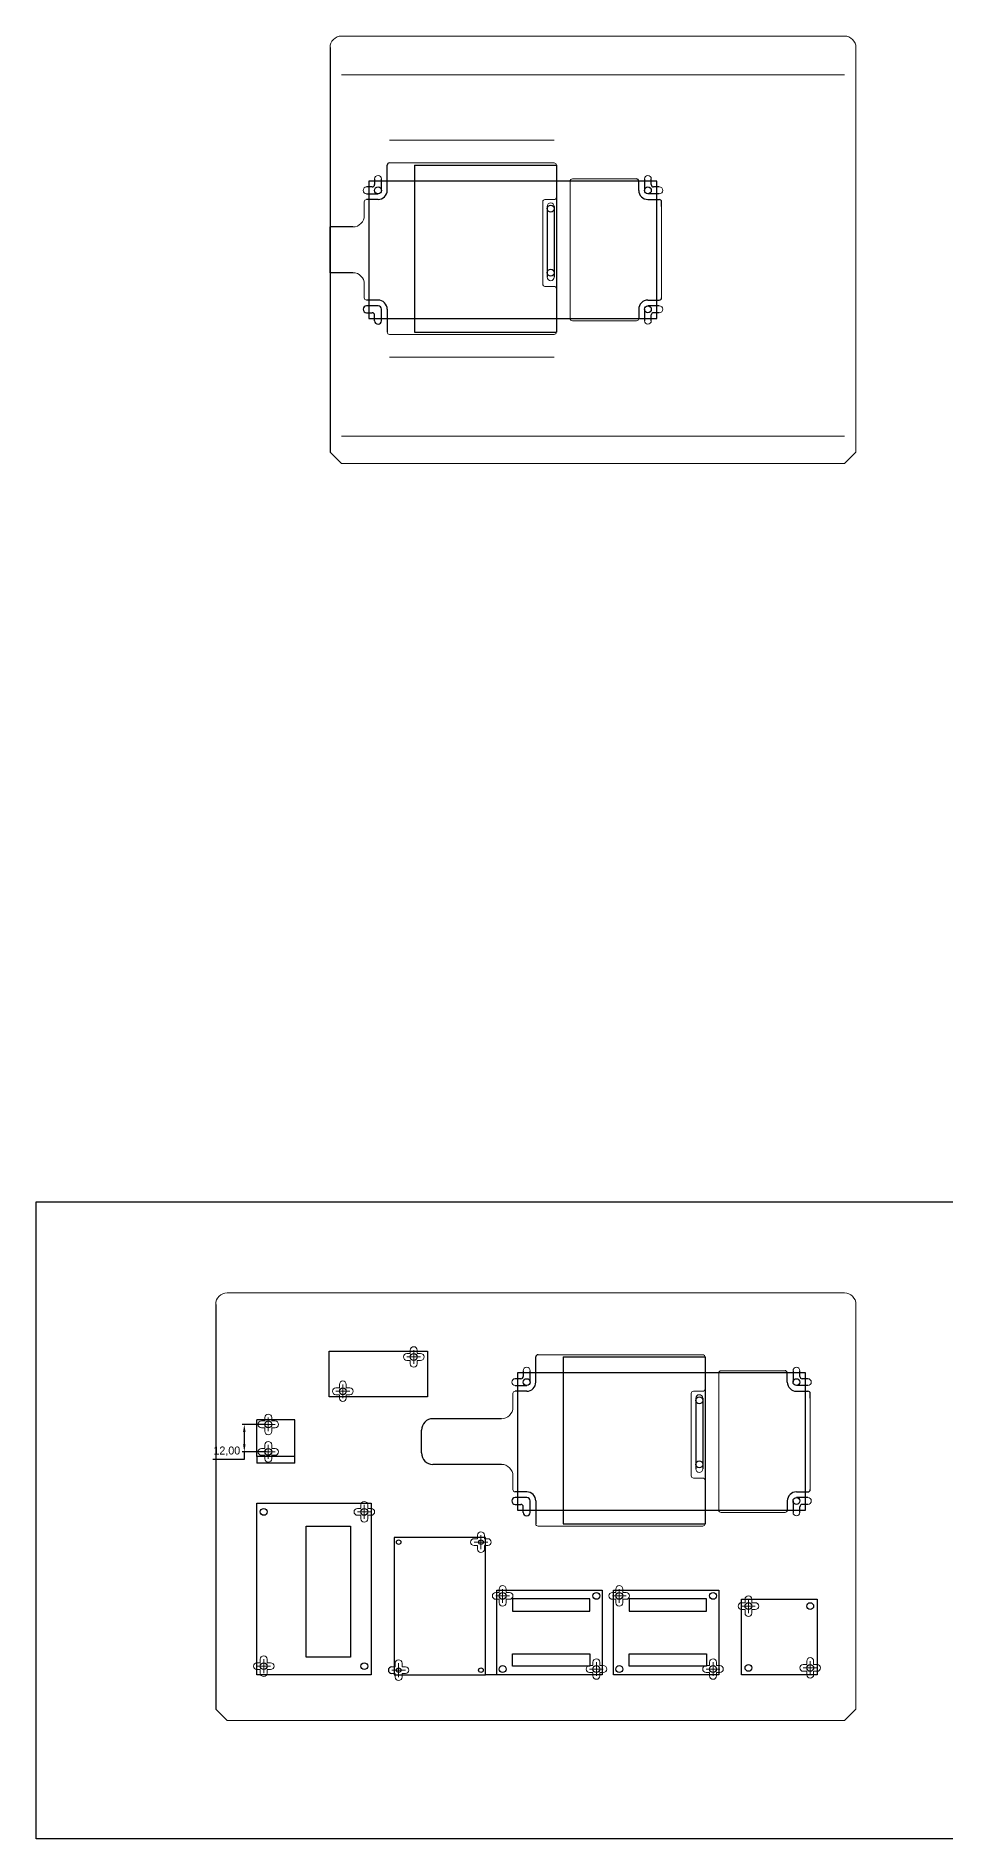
# Model space of a CAD drawing. Header units: millimetres. Extents: x -859 to 4590, y -828 to 650.
# Drawn here: x 3009 to 3407, y -717 to 72 of the extents above; entities that cross this region are included whole.
import ezdxf

# ---------------------------------------------------------------- set-up
doc = ezdxf.new("R2010")
doc.units = ezdxf.units.MM
doc.header["$PDSIZE"] = -1
doc.dimstyles.new('ISO-25', dxfattribs={"dimtxt": 2.5, "dimasz": 2.5, "dimexe": 1.25, "dimexo": 0.625, "dimtad": 1, "dimtxsty": 'Standard', "dimcen": 2.5, "dimadec": 0, "dimazin": 0, "dimtfac": 1, "dimtmove": 0, "dimatfit": 3, "dimfxl": 1, "dimarcsym": 0})

# ---------------------------------------------------------------- blocks, each defined once
blk = doc.blocks.new('*D47')
at = {"color": 0, "lineweight": -2}
for p, q in [((3109.44, -535.65), (3098.95, -535.65)), ((3099.95, -538.95), (3099.95, -544.35)), ((3099.95, -550.95), (3086.17, -550.95)), ((3109.44, -547.65), (3098.95, -547.65)), ((3099.95, -547.65), (3099.95, -550.95))]:
    blk.add_line(p, q, dxfattribs=at)
at = {"color": 0}
for points in [[(3099.4, -538.95), (3100.5, -538.95), (3099.95, -535.65)], [(3099.4, -544.35), (3100.5, -544.35), (3099.95, -547.65)]]:
    blk.add_solid(points, dxfattribs=at)
at = {"layer": 'Defpoints', "color": 0}
for p in [(3110.44, -535.65), (3099.95, -547.65), (3110.44, -547.65)]:
    blk.add_point(p, dxfattribs=at)
at = {"color": 0, "insert": (3092.3, -547.39), "char_height": 3.5, "attachment_point": 5}
blk.add_mtext('12,00', dxfattribs=at)

msp = doc.modelspace()

# ---------------------------------------------------------------- linework, layer by layer
at = {"color": 7, "linetype": 'Continuous', "lineweight": 15}
for p, q in [((3362.44, 71.658), (3142.44, 71.658)), ((3367.44, -110.342), (3367.44, 66.658)), ((3362.44, 54.658), (3142.44, 54.658)), ((3142.44, -115.342), (3137.44, -110.342)), ((3142.44, -103.342), (3362.44, -103.342)), ((3362.44, -115.342), (3367.44, -110.342)), ((3142.44, -115.342), (3362.44, -115.342)), ((3362.44, -478.15), (3092.44, -478.15)), ((3367.44, -660.15), (3367.44, -483.15)), ((3092.44, -665.15), (3087.44, -660.15)), ((3362.44, -665.15), (3367.44, -660.15)), ((3092.44, -665.15), (3362.44, -665.15))]:
    msp.add_line(p, q, dxfattribs=at)
for p, q in [((3137.44, 66.658), (3137.44, -110.342)), ((3147.44, -11.842), (3137.44, -11.842)), ((3137.44, -31.842), (3137.44, -11.842)), ((3147.44, -31.842), (3137.44, -31.842)), ((3087.44, -483.15), (3087.44, -660.15)), ((3212.44, -533.15), (3182.44, -533.15)), ((3177.44, -548.15), (3177.44, -538.15)), ((3212.44, -553.15), (3182.44, -553.15)), ((3307.44, -638.65), (3307.44, -645.15)), ((3210.44, -645.15), (3205.44, -645.15))]:
    msp.add_line(p, q)
at = {"color": 6, "linetype": 'Continuous', "lineweight": 15}
for p, q in [((3235.44, 26.158), (3163.44, 26.158)), ((3163.44, -68.842), (3235.44, -68.842))]:
    msp.add_line(p, q, dxfattribs=at)
at = {"color": 4, "linetype": 'Continuous', "lineweight": 15}
for p, q in [((3235.44, 16.158), (3163.44, 16.158)), ((3236.44, 1.158), (3236.44, 15.158)), ((3242.44, 8.158), (3242.44, -51.842)), ((3271.44, 9.158), (3243.44, 9.158)), ((3231.44, 0.158), (3235.44, 0.158)), ((3230.44, -36.842), (3230.44, -0.842)), ((3282.44, -11.842), (3282.44, -2.842)), ((3235.44, -37.842), (3231.44, -37.842)), ((3236.44, -57.842), (3236.44, -38.842)), ((3282.44, -42.842), (3282.44, -31.842)), ((3243.44, -52.842), (3271.44, -52.842)), ((3163.44, -58.842), (3235.44, -58.842)), ((3300.44, -505.15), (3228.44, -505.15)), ((3301.44, -520.15), (3301.44, -506.15)), ((3336.44, -512.15), (3308.44, -512.15)), ((3307.44, -513.15), (3307.44, -573.15)), ((3295.44, -558.15), (3295.44, -522.15)), ((3296.44, -521.15), (3300.44, -521.15)), ((3347.44, -533.15), (3347.44, -524.15)), ((3300.44, -559.15), (3296.44, -559.15)), ((3347.44, -564.15), (3347.44, -553.15)), ((3301.44, -579.15), (3301.44, -560.15)), ((3308.44, -574.15), (3336.44, -574.15)), ((3228.44, -580.15), (3300.44, -580.15))]:
    msp.add_line(p, q, dxfattribs=at)
at = {"color": 3, "linetype": 'Continuous', "lineweight": 15}
for p, q in [((3235.44, 16.158), (3163.44, 16.158)), ((3236.44, 1.158), (3236.44, 15.158)), ((3242.44, 8.158), (3242.44, -51.842)), ((3271.44, 9.158), (3243.44, 9.158)), ((3231.44, 0.158), (3235.44, 0.158)), ((3152.44, -0.842), (3152.44, -6.842)), ((3230.44, -36.842), (3230.44, -0.842)), ((3282.44, -21.842), (3282.44, -2.842)), ((3282.44, -42.842), (3282.44, -21.842)), ((3152.44, -36.842), (3152.44, -42.842)), ((3235.44, -37.842), (3231.44, -37.842)), ((3236.44, -57.842), (3236.44, -38.842)), ((3243.44, -52.842), (3271.44, -52.842)), ((3163.44, -58.842), (3235.44, -58.842)), ((3171.04, -504.65), (3172.49, -504.65)), ((3172.54, -503.15), (3172.54, -504.6)), ((3174.04, -509.15), (3174.04, -503.15)), ((3175.54, -503.15), (3175.54, -504.6)), ((3177.04, -504.65), (3175.59, -504.65)), ((3177.04, -506.15), (3171.04, -506.15)), ((3172.49, -507.65), (3171.04, -507.65)), ((3172.54, -507.7), (3172.54, -509.15)), ((3175.54, -507.7), (3175.54, -509.15)), ((3177.04, -507.65), (3175.59, -507.65)), ((3300.44, -505.15), (3228.44, -505.15)), ((3301.44, -520.15), (3301.44, -506.15)), ((3336.44, -512.15), (3308.44, -512.15)), ((3140.04, -519.65), (3141.49, -519.65)), ((3141.54, -518.15), (3141.54, -519.6)), ((3143.04, -524.15), (3143.04, -518.15)), ((3144.54, -518.15), (3144.54, -519.6)), ((3146.04, -519.65), (3144.59, -519.65)), ((3307.44, -513.15), (3307.44, -573.15)), ((3146.04, -521.15), (3140.04, -521.15)), ((3141.49, -522.65), (3140.04, -522.65)), ((3141.54, -522.7), (3141.54, -524.15)), ((3144.54, -522.7), (3144.54, -524.15)), ((3146.04, -522.65), (3144.59, -522.65)), ((3217.44, -522.15), (3217.44, -528.15)), ((3295.44, -558.15), (3295.44, -522.15)), ((3296.44, -521.15), (3300.44, -521.15)), ((3347.44, -543.15), (3347.44, -524.15)), ((3107.44, -534.15), (3108.89, -534.15)), ((3113.44, -535.65), (3107.44, -535.65)), ((3108.94, -532.65), (3108.94, -534.1)), ((3110.44, -532.65), (3110.44, -538.65)), ((3111.94, -532.65), (3111.94, -534.1)), ((3111.99, -534.15), (3113.44, -534.15)), ((3107.44, -537.15), (3108.89, -537.15)), ((3108.94, -538.65), (3108.94, -537.2)), ((3111.94, -537.2), (3111.94, -538.65)), ((3111.99, -537.15), (3113.44, -537.15)), ((3347.44, -564.15), (3347.44, -543.15)), ((3107.44, -546.15), (3108.89, -546.15)), ((3113.44, -547.65), (3107.44, -547.65)), ((3107.44, -549.15), (3108.89, -549.15)), ((3108.94, -544.65), (3108.94, -546.1)), ((3108.94, -550.65), (3108.94, -549.2)), ((3110.44, -544.65), (3110.44, -550.65)), ((3111.94, -544.65), (3111.94, -546.1)), ((3111.94, -549.2), (3111.94, -550.65)), ((3111.99, -546.15), (3113.44, -546.15)), ((3111.99, -549.15), (3113.44, -549.15)), ((3217.44, -558.15), (3217.44, -564.15)), ((3300.44, -559.15), (3296.44, -559.15)), ((3301.44, -579.15), (3301.44, -560.15)), ((3150.89, -572.4), (3149.44, -572.4)), ((3149.44, -573.9), (3155.44, -573.9)), ((3150.89, -575.4), (3149.44, -575.4)), ((3150.94, -570.9), (3150.94, -572.35)), ((3150.94, -575.45), (3150.94, -576.9)), ((3152.44, -570.9), (3152.44, -576.9)), ((3153.94, -570.9), (3153.94, -572.35)), ((3153.94, -576.9), (3153.94, -575.45)), ((3155.44, -572.4), (3153.99, -572.4)), ((3155.44, -575.4), (3153.99, -575.4)), ((3308.44, -574.15), (3336.44, -574.15)), ((3228.44, -580.15), (3300.44, -580.15)), ((3201.89, -585.65), (3200.44, -585.65)), ((3200.44, -587.15), (3206.44, -587.15)), ((3201.89, -588.65), (3200.44, -588.65)), ((3201.94, -584.15), (3201.94, -585.6)), ((3201.94, -588.7), (3201.94, -590.15)), ((3203.44, -584.15), (3203.44, -590.15)), ((3204.94, -584.15), (3204.94, -585.6)), ((3204.94, -590.15), (3204.94, -588.7)), ((3206.44, -585.65), (3204.99, -585.65)), ((3206.44, -588.65), (3204.99, -588.65)), ((3209.94, -609.15), (3211.39, -609.15)), ((3209.94, -610.65), (3215.94, -610.65)), ((3209.94, -612.15), (3211.39, -612.15)), ((3211.44, -607.65), (3211.44, -609.1)), ((3211.44, -612.2), (3211.44, -613.65)), ((3212.94, -613.65), (3212.94, -607.65)), ((3214.44, -607.65), (3214.44, -609.1)), ((3214.44, -612.2), (3214.44, -613.65)), ((3215.94, -609.15), (3214.49, -609.15)), ((3214.49, -612.15), (3215.94, -612.15)), ((3260.94, -609.15), (3262.39, -609.15)), ((3260.94, -610.65), (3266.94, -610.65)), ((3260.94, -612.15), (3262.39, -612.15)), ((3262.44, -607.65), (3262.44, -609.1)), ((3262.44, -612.2), (3262.44, -613.65)), ((3263.94, -613.65), (3263.94, -607.65)), ((3265.44, -607.65), (3265.44, -609.1)), ((3265.44, -612.2), (3265.44, -613.65)), ((3266.94, -609.15), (3265.49, -609.15)), ((3265.49, -612.15), (3266.94, -612.15)), ((3317.44, -613.65), (3318.89, -613.65)), ((3318.94, -612.15), (3318.94, -613.6)), ((3320.44, -618.15), (3320.44, -612.15)), ((3321.94, -612.15), (3321.94, -613.6)), ((3323.44, -613.65), (3321.99, -613.65)), ((3317.44, -615.15), (3323.44, -615.15)), ((3317.44, -616.65), (3318.89, -616.65)), ((3318.94, -616.7), (3318.94, -618.15)), ((3321.94, -616.7), (3321.94, -618.15)), ((3321.99, -616.65), (3323.44, -616.65)), ((3106.94, -638.4), (3106.94, -639.85)), ((3108.44, -638.4), (3108.44, -644.4)), ((3109.94, -638.4), (3109.94, -639.85)), ((3106.89, -639.9), (3105.44, -639.9)), ((3105.44, -641.4), (3111.44, -641.4)), ((3106.89, -642.9), (3105.44, -642.9)), ((3106.94, -642.95), (3106.94, -644.4)), ((3109.94, -644.4), (3109.94, -642.95)), ((3111.44, -639.9), (3109.99, -639.9)), ((3111.44, -642.9), (3109.99, -642.9)), ((3165.89, -641.65), (3164.44, -641.65)), ((3164.44, -643.15), (3170.44, -643.15)), ((3165.89, -644.65), (3164.44, -644.65)), ((3165.94, -640.15), (3165.94, -641.6)), ((3165.94, -644.7), (3165.94, -646.15)), ((3167.44, -640.15), (3167.44, -646.15)), ((3168.94, -640.15), (3168.94, -641.6)), ((3168.94, -646.15), (3168.94, -644.7)), ((3170.44, -641.65), (3168.99, -641.65)), ((3170.44, -644.65), (3168.99, -644.65)), ((3250.94, -641.15), (3252.39, -641.15)), ((3250.94, -642.65), (3256.94, -642.65)), ((3250.94, -644.15), (3252.39, -644.15)), ((3252.44, -639.65), (3252.44, -641.1)), ((3252.44, -644.2), (3252.44, -645.65)), ((3253.94, -645.65), (3253.94, -639.65)), ((3255.44, -639.65), (3255.44, -641.1)), ((3255.44, -644.2), (3255.44, -645.65)), ((3256.94, -641.15), (3255.49, -641.15)), ((3255.49, -644.15), (3256.94, -644.15)), ((3301.94, -641.15), (3303.39, -641.15)), ((3301.94, -642.65), (3307.94, -642.65)), ((3301.94, -644.15), (3303.39, -644.15)), ((3303.44, -639.65), (3303.44, -641.1)), ((3303.44, -644.2), (3303.44, -645.65)), ((3304.94, -645.65), (3304.94, -639.65)), ((3306.44, -639.65), (3306.44, -641.1)), ((3306.44, -644.2), (3306.44, -645.65)), ((3307.94, -641.15), (3306.49, -641.15)), ((3306.49, -644.15), (3307.94, -644.15)), ((3344.44, -640.65), (3345.89, -640.65)), ((3344.44, -642.15), (3350.44, -642.15)), ((3344.44, -643.65), (3345.89, -643.65)), ((3345.94, -639.15), (3345.94, -640.6)), ((3345.94, -643.7), (3345.94, -645.15)), ((3347.44, -645.15), (3347.44, -639.15)), ((3348.94, -639.15), (3348.94, -640.6)), ((3348.94, -643.7), (3348.94, -645.15)), ((3350.44, -640.65), (3348.99, -640.65)), ((3348.99, -643.65), (3350.44, -643.65))]:
    msp.add_line(p, q, dxfattribs=at)
at = {"color": 4}
for p, q in [((3154.44, 8.158), (3154.44, -51.842)), ((3280.44, 8.158), (3154.44, 8.158)), ((3156.94, 9.158), (3156.94, 6.658)), ((3159.94, 4.158), (3159.94, 9.158)), ((3162.44, 4.158), (3162.44, 15.158)), ((3174.44, 15.158), (3236.44, 15.158)), ((3174.44, 15.158), (3174.44, -57.842)), ((3236.44, 15.158), (3236.44, -57.842)), ((3272.44, 4.158), (3272.44, 8.158)), ((3274.94, 9.158), (3274.94, 4.158)), ((3277.94, 6.658), (3277.94, 9.158)), ((3280.44, -51.842), (3280.44, 8.158)), ((3155.94, 5.658), (3153.44, 5.658)), ((3153.44, 2.658), (3158.44, 2.658)), ((3158.44, 0.158), (3153.44, 0.158)), ((3281.44, 2.658), (3276.44, 2.658)), ((3276.44, 0.158), (3281.44, 0.158)), ((3281.44, 5.658), (3278.94, 5.658)), ((3232.44, -2.842), (3232.44, -33.842)), ((3235.44, -2.842), (3235.44, -33.842)), ((3282.44, -2.842), (3282.44, -0.842)), ((3158.44, -43.842), (3153.44, -43.842)), ((3158.44, -46.342), (3153.44, -46.342)), ((3276.44, -43.842), (3281.44, -43.842)), ((3281.44, -46.342), (3276.44, -46.342)), ((3153.44, -49.342), (3155.94, -49.342)), ((3154.44, -51.842), (3280.44, -51.842)), ((3156.94, -52.842), (3156.94, -50.342)), ((3159.94, -52.842), (3159.94, -47.842)), ((3162.44, -47.842), (3162.44, -57.842)), ((3272.44, -47.842), (3272.44, -51.842)), ((3274.94, -47.842), (3274.94, -52.842)), ((3277.94, -52.842), (3277.94, -50.342)), ((3281.44, -49.342), (3278.94, -49.342)), ((3174.44, -57.842), (3236.44, -57.842)), ((3137.04, -503.65), (3180.04, -503.65)), ((3137.04, -523.65), (3137.04, -503.65)), ((3180.04, -503.65), (3180.04, -523.65)), ((3221.94, -512.15), (3221.94, -514.65)), ((3224.94, -517.15), (3224.94, -512.15)), ((3227.44, -517.15), (3227.44, -506.15)), ((3239.44, -506.15), (3301.44, -506.15)), ((3239.44, -506.15), (3239.44, -579.15)), ((3301.44, -506.15), (3301.44, -579.15)), ((3339.94, -512.15), (3339.94, -517.15)), ((3342.94, -514.65), (3342.94, -512.15)), ((3220.94, -515.65), (3218.44, -515.65)), ((3218.44, -518.65), (3223.44, -518.65)), ((3219.44, -513.15), (3219.44, -573.15)), ((3345.44, -513.15), (3219.44, -513.15)), ((3337.44, -517.15), (3337.44, -513.15)), ((3346.44, -518.65), (3341.44, -518.65)), ((3346.44, -515.65), (3343.94, -515.65)), ((3345.44, -573.15), (3345.44, -513.15)), ((3180.04, -523.65), (3137.04, -523.65)), ((3223.44, -521.15), (3218.44, -521.15)), ((3297.44, -524.15), (3297.44, -555.15)), ((3300.44, -524.15), (3300.44, -555.15)), ((3341.44, -521.15), (3346.44, -521.15)), ((3347.44, -524.15), (3347.44, -522.15)), ((3105.44, -549.65), (3105.44, -533.65)), ((3122.04, -533.65), (3105.44, -533.65)), ((3122.04, -552.65), (3122.04, -533.65)), ((3122.04, -549.65), (3105.44, -549.65)), ((3105.44, -549.65), (3105.44, -552.65)), ((3122.04, -552.65), (3105.44, -552.65)), ((3223.44, -565.15), (3218.44, -565.15)), ((3223.44, -567.65), (3218.44, -567.65)), ((3341.44, -565.15), (3346.44, -565.15)), ((3346.44, -567.65), (3341.44, -567.65)), ((3105.44, -645.15), (3105.44, -570.15)), ((3105.44, -570.15), (3155.44, -570.15)), ((3155.44, -570.15), (3155.44, -645.15)), ((3218.44, -570.65), (3220.94, -570.65)), ((3219.44, -573.15), (3345.44, -573.15)), ((3221.94, -574.15), (3221.94, -571.65)), ((3224.94, -574.15), (3224.94, -569.15)), ((3227.44, -569.15), (3227.44, -579.15)), ((3337.44, -569.15), (3337.44, -573.15)), ((3339.94, -569.15), (3339.94, -574.15)), ((3342.94, -574.15), (3342.94, -571.65)), ((3346.44, -570.65), (3343.94, -570.65)), ((3239.44, -579.15), (3301.44, -579.15)), ((3205.44, -585.15), (3165.44, -585.15)), ((3165.44, -585.15), (3165.44, -645.15)), ((3205.44, -645.15), (3205.44, -585.15)), ((3210.44, -645.15), (3210.44, -608.15)), ((3210.44, -608.15), (3256.44, -608.15)), ((3256.44, -608.15), (3256.44, -645.15)), ((3261.44, -645.15), (3261.44, -608.15)), ((3261.44, -608.15), (3307.44, -608.15)), ((3307.44, -608.15), (3307.44, -645.15)), ((3317.44, -612.15), (3350.44, -612.15)), ((3317.44, -645.15), (3317.44, -612.15)), ((3350.44, -612.15), (3350.44, -645.15)), ((3155.44, -645.15), (3105.44, -645.15)), ((3165.44, -645.15), (3205.44, -645.15)), ((3256.44, -645.15), (3210.44, -645.15)), ((3307.44, -645.15), (3261.44, -645.15)), ((3350.44, -645.15), (3317.44, -645.15))]:
    msp.add_line(p, q, dxfattribs=at)
at = {"color": 3}
for p, q in [((3156.94, 9.158), (3156.94, 6.658)), ((3159.94, 4.158), (3159.94, 9.158)), ((3162.44, 4.158), (3162.44, 15.158)), ((3272.44, 4.158), (3272.44, 8.158)), ((3274.94, 9.158), (3274.94, 4.158)), ((3277.94, 6.658), (3277.94, 9.158)), ((3155.94, 5.658), (3153.44, 5.658)), ((3153.44, 2.658), (3158.44, 2.658)), ((3158.44, 0.158), (3153.44, 0.158)), ((3281.44, 2.658), (3276.44, 2.658)), ((3276.44, 0.158), (3281.44, 0.158)), ((3281.44, 5.658), (3278.94, 5.658)), ((3232.44, -2.842), (3232.44, -33.842)), ((3235.44, -2.842), (3235.44, -33.842)), ((3282.44, -2.842), (3282.44, -0.842)), ((3158.44, -43.842), (3153.44, -43.842)), ((3158.44, -46.342), (3153.44, -46.342)), ((3276.44, -43.842), (3281.44, -43.842)), ((3281.44, -46.342), (3276.44, -46.342)), ((3153.44, -49.342), (3155.94, -49.342)), ((3156.94, -52.842), (3156.94, -50.342)), ((3159.94, -52.842), (3159.94, -47.842)), ((3162.44, -47.842), (3162.44, -57.842)), ((3272.44, -47.842), (3272.44, -51.842)), ((3274.94, -47.842), (3274.94, -52.842)), ((3277.94, -52.842), (3277.94, -50.342)), ((3281.44, -49.342), (3278.94, -49.342)), ((3221.94, -512.15), (3221.94, -514.65)), ((3224.94, -517.15), (3224.94, -512.15)), ((3227.44, -517.15), (3227.44, -506.15)), ((3339.94, -512.15), (3339.94, -517.15)), ((3342.94, -514.65), (3342.94, -512.15)), ((3220.94, -515.65), (3218.44, -515.65)), ((3218.44, -518.65), (3223.44, -518.65)), ((3337.44, -517.15), (3337.44, -513.15)), ((3346.44, -518.65), (3341.44, -518.65)), ((3346.44, -515.65), (3343.94, -515.65)), ((3223.44, -521.15), (3218.44, -521.15)), ((3297.44, -524.15), (3297.44, -555.15)), ((3300.44, -524.15), (3300.44, -555.15)), ((3341.44, -521.15), (3346.44, -521.15)), ((3347.44, -524.15), (3347.44, -522.15)), ((3223.44, -565.15), (3218.44, -565.15)), ((3223.44, -567.65), (3218.44, -567.65)), ((3341.44, -565.15), (3346.44, -565.15)), ((3346.44, -567.65), (3341.44, -567.65)), ((3218.44, -570.65), (3220.94, -570.65)), ((3221.94, -574.15), (3221.94, -571.65)), ((3224.94, -574.15), (3224.94, -569.15)), ((3227.44, -569.15), (3227.44, -579.15)), ((3337.44, -569.15), (3337.44, -573.15)), ((3339.94, -569.15), (3339.94, -574.15)), ((3342.94, -574.15), (3342.94, -571.65)), ((3346.44, -570.65), (3343.94, -570.65))]:
    msp.add_line(p, q, dxfattribs=at)
msp.add_lwpolyline([(3008.872, -438.279), (3789.099, -438.279), (3789.099, -716.977), (3008.872, -716.977)], close=True)
at = {"color": 5}
msp.add_lwpolyline([(3146.359, -580.173), (3146.359, -637.439), (3127.023, -637.439), (3127.023, -580.173)], close=True, dxfattribs=at)
at = {"color": 4}
for points in [[(3217.212, -617.328), (3251.081, -617.328), (3251.081, -611.901), (3217.212, -611.901)], [(3268.212, -617.328), (3302.081, -617.328), (3302.081, -611.901), (3268.212, -611.901)], [(3217.212, -635.971), (3251.081, -635.971), (3251.081, -641.399), (3217.212, -641.399)], [(3268.212, -635.971), (3302.081, -635.971), (3302.081, -641.399), (3268.212, -641.399)]]:
    msp.add_lwpolyline(points, close=True, dxfattribs=at)
for centre, radius in [((3158.44, 4.158), 1.5), ((3276.44, 4.158), 1.5), ((3233.94, -3.842), 1.5), ((3233.94, -31.842), 1.5), ((3276.44, -47.842), 1.5), ((3174.04, -506.15), 1.5), ((3143.04, -521.15), 1.5), ((3223.44, -517.15), 1.5), ((3341.44, -517.15), 1.5), ((3298.94, -525.15), 1.5), ((3110.44, -535.65), 1.5), ((3110.44, -547.65), 1.5), ((3298.94, -553.15), 1.5), ((3341.44, -569.15), 1.5), ((3108.44, -573.9), 1.5), ((3152.44, -573.9), 1.5), ((3167.44, -587.15), 1), ((3203.44, -587.15), 1), ((3212.94, -610.65), 1.5), ((3253.94, -610.65), 1.5), ((3263.94, -610.65), 1.5), ((3304.94, -610.65), 1.5), ((3320.44, -615.15), 1.5), ((3347.44, -615.15), 1.5), ((3108.44, -641.4), 1.5), ((3152.44, -641.4), 1.5), ((3167.44, -643.15), 1), ((3203.44, -643.15), 1), ((3212.94, -642.65), 1.5), ((3253.94, -642.65), 1.5), ((3263.94, -642.65), 1.5), ((3304.94, -642.65), 1.5), ((3320.44, -642.15), 1.5), ((3347.44, -642.15), 1.5)]:
    msp.add_circle(centre, radius, dxfattribs=at)
at = {"color": 3, "linetype": 'Continuous', "lineweight": 15}
for centre, radius in [((3143.04, -521.15), 1.5), ((3152.44, -573.9), 1.5), ((3167.44, -643.15), 1)]:
    msp.add_circle(centre, radius, dxfattribs=at)
at = {"color": 7, "linetype": 'Continuous', "lineweight": 15}
for centre, start, end in [((3142.44, 66.658), 90, 180), ((3362.44, 66.658), 0, 90), ((3092.44, -483.15), 90, 180), ((3362.44, -483.15), 0, 90)]:
    msp.add_arc(centre, 5, start, end, dxfattribs=at)
at = {"color": 4}
for centre, radius, start, end in [((3163.44, 15.158), 1, 90, 180), ((3271.44, 8.158), 1, 0, 90), ((3155.94, 6.658), 1, 270, 0), ((3158.44, 4.158), 4, 270, 0), ((3276.44, 4.158), 4, 180, 270), ((3278.94, 6.658), 1, 180, 270), ((3281.44, -0.842), 1, 0, 90), ((3153.44, -47.842), 1.5, 90, 270), ((3158.44, -47.842), 4, 0, 90), ((3158.44, -47.842), 1.5, 0, 90), ((3276.44, -47.842), 4, 90, 180), ((3281.44, -42.842), 1, 270, 0), ((3155.94, -50.342), 1, 0, 90), ((3158.44, -52.842), 1.5, 180, 0), ((3278.94, -50.342), 1, 90, 180), ((3228.44, -506.15), 1, 90, 180), ((3336.44, -513.15), 1, 0, 90), ((3220.94, -514.65), 1, 270, 0), ((3223.44, -517.15), 4, 270, 0), ((3341.44, -517.15), 4, 180, 270), ((3343.94, -514.65), 1, 180, 270), ((3346.44, -522.15), 1, 0, 90), ((3218.44, -569.15), 1.5, 90, 270), ((3223.44, -569.15), 4, 0, 90), ((3223.44, -569.15), 1.5, 0, 90), ((3341.44, -569.15), 4, 90, 180), ((3346.44, -564.15), 1, 270, 0), ((3220.94, -571.65), 1, 0, 90), ((3223.44, -574.15), 1.5, 180, 0), ((3343.94, -571.65), 1, 90, 180)]:
    msp.add_arc(centre, radius, start, end, dxfattribs=at)
at = {"color": 3}
for centre, radius, start, end in [((3163.44, 15.158), 1, 90, 180), ((3271.44, 8.158), 1, 0, 90), ((3155.94, 6.658), 1, 270, 0), ((3158.44, 4.158), 4, 270, 0), ((3276.44, 4.158), 4, 180, 270), ((3278.94, 6.658), 1, 180, 270), ((3281.44, -0.842), 1, 0, 90), ((3153.44, -47.842), 1.5, 90, 270), ((3158.44, -47.842), 4, 0, 90), ((3158.44, -47.842), 1.5, 0, 90), ((3276.44, -47.842), 4, 90, 180), ((3281.44, -42.842), 1, 270, 0), ((3155.94, -50.342), 1, 0, 90), ((3158.44, -52.842), 1.5, 180, 0), ((3278.94, -50.342), 1, 90, 180), ((3228.44, -506.15), 1, 90, 180), ((3336.44, -513.15), 1, 0, 90), ((3220.94, -514.65), 1, 270, 0), ((3223.44, -517.15), 4, 270, 0), ((3341.44, -517.15), 4, 180, 270), ((3343.94, -514.65), 1, 180, 270), ((3346.44, -522.15), 1, 0, 90), ((3218.44, -569.15), 1.5, 90, 270), ((3223.44, -569.15), 4, 0, 90), ((3223.44, -569.15), 1.5, 0, 90), ((3341.44, -569.15), 4, 90, 180), ((3346.44, -564.15), 1, 270, 0), ((3220.94, -571.65), 1, 0, 90), ((3223.44, -574.15), 1.5, 180, 0), ((3343.94, -571.65), 1, 90, 180)]:
    msp.add_arc(centre, radius, start, end, dxfattribs=at)
at = {"color": 4, "linetype": 'Continuous', "lineweight": 15}
for centre, radius, start, end in [((3235.44, 15.158), 1, 0, 90), ((3158.44, 9.158), 1.5, 0, 180), ((3243.44, 8.158), 1, 90, 180), ((3276.44, 9.158), 1.5, 0, 180), ((3153.44, 4.158), 1.5, 90, 270), ((3158.44, 4.158), 1.5, 270, 0), ((3231.44, -0.842), 1, 90, 180), ((3235.44, 1.158), 1, 270, 0), ((3276.44, 4.158), 1.5, 180, 270), ((3281.44, 4.158), 1.5, 270, 90), ((3233.94, -2.842), 1.5, 0, 180), ((3233.94, -3.842), 1.5, 0, 180), ((3231.44, -36.842), 1, 180, 270), ((3233.94, -33.842), 1.5, 180, 0), ((3235.44, -38.842), 1, 0, 90), ((3276.44, -47.842), 1.5, 90, 180), ((3281.44, -47.842), 1.5, 270, 90), ((3243.44, -51.842), 1, 180, 270), ((3276.44, -52.842), 1.5, 180, 360), ((3235.44, -57.842), 1, 270, 0), ((3223.44, -512.15), 1.5, 0, 180), ((3300.44, -506.15), 1, 0, 90), ((3308.44, -513.15), 1, 90, 180), ((3341.44, -512.15), 1.5, 0, 180), ((3218.44, -517.15), 1.5, 90, 270), ((3223.44, -517.15), 1.5, 270, 0), ((3300.44, -520.15), 1, 270, 0), ((3341.44, -517.15), 1.5, 180, 270), ((3346.44, -517.15), 1.5, 270, 90), ((3296.44, -522.15), 1, 90, 180), ((3298.94, -524.15), 1.5, 0, 180), ((3298.94, -525.15), 1.5, 0, 180), ((3296.44, -558.15), 1, 180, 270), ((3298.94, -555.15), 1.5, 180, 0), ((3300.44, -560.15), 1, 0, 90), ((3341.44, -569.15), 1.5, 90, 180), ((3346.44, -569.15), 1.5, 270, 90), ((3308.44, -573.15), 1, 180, 270), ((3341.44, -574.15), 1.5, 180, 360), ((3300.44, -579.15), 1, 270, 0)]:
    msp.add_arc(centre, radius, start, end, dxfattribs=at)
at = {"color": 3, "linetype": 'Continuous', "lineweight": 15}
for centre, radius, start, end in [((3235.44, 15.158), 1, 0, 90), ((3158.44, 9.158), 1.5, 0, 180), ((3243.44, 8.158), 1, 90, 180), ((3276.44, 9.158), 1.5, 0, 180), ((3153.44, 4.158), 1.5, 90, 270), ((3158.44, 4.158), 1.5, 270, 0), ((3231.44, -0.842), 1, 90, 180), ((3235.44, 1.158), 1, 270, 0), ((3276.44, 4.158), 1.5, 180, 270), ((3281.44, 4.158), 1.5, 270, 90), ((3233.94, -2.842), 1.5, 0, 180), ((3233.94, -3.842), 1.5, 0, 180), ((3231.44, -36.842), 1, 180, 270), ((3233.94, -33.842), 1.5, 180, 0), ((3235.44, -38.842), 1, 0, 90), ((3276.44, -47.842), 1.5, 90, 180), ((3281.44, -47.842), 1.5, 270, 90), ((3243.44, -51.842), 1, 180, 270), ((3276.44, -52.842), 1.5, 180, 360), ((3235.44, -57.842), 1, 270, 0), ((3171.04, -506.15), 1.5, 90, 270), ((3172.49, -504.6), 0.05, 270, 0), ((3174.04, -503.15), 1.5, 0, 180), ((3175.59, -504.6), 0.05, 180, 270), ((3177.04, -506.15), 1.5, 270, 90), ((3172.49, -507.7), 0.05, 0, 90), ((3174.04, -509.15), 1.5, 180, 360), ((3175.59, -507.7), 0.05, 90, 180), ((3223.44, -512.15), 1.5, 0, 180), ((3300.44, -506.15), 1, 0, 90), ((3308.44, -513.15), 1, 90, 180), ((3341.44, -512.15), 1.5, 0, 180), ((3140.04, -521.15), 1.5, 90, 270), ((3141.49, -519.6), 0.05, 270, 0), ((3143.04, -518.15), 1.5, 0, 180), ((3144.59, -519.6), 0.05, 180, 270), ((3146.04, -521.15), 1.5, 270, 90), ((3218.44, -517.15), 1.5, 90, 270), ((3223.44, -517.15), 1.5, 270, 0), ((3300.44, -520.15), 1, 270, 0), ((3341.44, -517.15), 1.5, 180, 270), ((3346.44, -517.15), 1.5, 270, 90), ((3141.49, -522.7), 0.05, 0, 90), ((3143.04, -524.15), 1.5, 180, 360), ((3144.59, -522.7), 0.05, 90, 180), ((3296.44, -522.15), 1, 90, 180), ((3298.94, -524.15), 1.5, 0, 180), ((3298.94, -525.15), 1.5, 0, 180), ((3107.44, -535.65), 1.5, 90, 270), ((3108.89, -534.1), 0.05, 270, 0), ((3110.44, -532.65), 1.5, 0, 180), ((3111.99, -534.1), 0.05, 180, 270), ((3113.44, -535.65), 1.5, 270, 90), ((3108.89, -537.2), 0.05, 0, 90), ((3110.44, -538.65), 1.5, 180, 0), ((3110.44, -544.65), 1.5, 0, 180), ((3111.99, -537.2), 0.05, 90, 180), ((3107.44, -547.65), 1.5, 90, 270), ((3108.89, -546.1), 0.05, 270, 0), ((3108.89, -549.2), 0.05, 0, 90), ((3110.44, -550.65), 1.5, 180, 0), ((3111.99, -546.1), 0.05, 180, 270), ((3111.99, -549.2), 0.05, 90, 180), ((3113.44, -547.65), 1.5, 270, 90), ((3296.44, -558.15), 1, 180, 270), ((3298.94, -555.15), 1.5, 180, 0), ((3300.44, -560.15), 1, 0, 90), ((3341.44, -569.15), 1.5, 90, 180), ((3346.44, -569.15), 1.5, 270, 90), ((3149.44, -573.9), 1.5, 90, 270), ((3150.89, -572.35), 0.05, 270, 0), ((3150.89, -575.45), 0.05, 0, 90), ((3152.44, -570.9), 1.5, 0, 180), ((3153.99, -572.35), 0.05, 180, 270), ((3153.99, -575.45), 0.05, 90, 180), ((3155.44, -573.9), 1.5, 270, 90), ((3308.44, -573.15), 1, 180, 270), ((3341.44, -574.15), 1.5, 180, 360), ((3152.44, -576.9), 1.5, 180, 0), ((3203.44, -584.15), 1.5, 0, 180), ((3300.44, -579.15), 1, 270, 0), ((3200.44, -587.15), 1.5, 90, 270), ((3201.89, -585.6), 0.05, 270, 0), ((3201.89, -588.7), 0.05, 0, 90), ((3203.44, -590.15), 1.5, 180, 0), ((3204.99, -585.6), 0.05, 180, 270), ((3204.99, -588.7), 0.05, 90, 180), ((3206.44, -587.15), 1.5, 270, 90), ((3212.94, -607.65), 1.5, 0, 180), ((3263.94, -607.65), 1.5, 0, 180), ((3209.94, -610.65), 1.5, 90, 270), ((3211.39, -609.1), 0.05, 270, 360), ((3211.39, -612.2), 0.05, 0, 90), ((3212.94, -613.65), 1.5, 180, 0), ((3214.49, -609.1), 0.05, 180, 270), ((3214.49, -612.2), 0.05, 90, 180), ((3215.94, -610.65), 1.5, 270, 90), ((3260.94, -610.65), 1.5, 90, 270), ((3262.39, -609.1), 0.05, 270, 360), ((3262.39, -612.2), 0.05, 0, 90), ((3263.94, -613.65), 1.5, 180, 0), ((3265.49, -609.1), 0.05, 180, 270), ((3265.49, -612.2), 0.05, 90, 180), ((3266.94, -610.65), 1.5, 270, 90), ((3317.44, -615.15), 1.5, 90, 270), ((3318.89, -613.6), 0.05, 270, 360), ((3320.44, -612.15), 1.5, 0, 180), ((3321.99, -613.6), 0.05, 180, 270), ((3323.44, -615.15), 1.5, 270, 90), ((3318.89, -616.7), 0.05, 0, 90), ((3320.44, -618.15), 1.5, 180, 0), ((3321.99, -616.7), 0.05, 90, 180), ((3108.44, -638.4), 1.5, 0, 180), ((3167.44, -640.15), 1.5, 0, 180), ((3253.94, -639.65), 1.5, 0, 180), ((3304.94, -639.65), 1.5, 0, 180), ((3347.44, -639.15), 1.5, 0, 180), ((3105.44, -641.4), 1.5, 90, 270), ((3106.89, -639.85), 0.05, 270, 0), ((3106.89, -642.95), 0.05, 0, 90), ((3108.44, -644.4), 1.5, 180, 0), ((3109.99, -639.85), 0.05, 180, 270), ((3109.99, -642.95), 0.05, 90, 180), ((3111.44, -641.4), 1.5, 270, 90), ((3165.89, -641.6), 0.05, 270, 0), ((3165.89, -644.7), 0.05, 0, 90), ((3167.44, -646.15), 1.5, 180, 0), ((3168.99, -641.6), 0.05, 180, 270), ((3168.99, -644.7), 0.05, 90, 180), ((3170.44, -643.15), 1.5, 270, 90), ((3250.94, -642.65), 1.5, 90, 270), ((3252.39, -641.1), 0.05, 270, 360), ((3252.39, -644.2), 0.05, 0, 90), ((3253.94, -645.65), 1.5, 180, 0), ((3255.49, -641.1), 0.05, 180, 270), ((3255.49, -644.2), 0.05, 90, 180), ((3256.94, -642.65), 1.5, 270, 90), ((3301.94, -642.65), 1.5, 90, 270), ((3303.39, -641.1), 0.05, 270, 360), ((3303.39, -644.2), 0.05, 0, 90), ((3304.94, -645.65), 1.5, 180, 0), ((3306.49, -641.1), 0.05, 180, 270), ((3306.49, -644.2), 0.05, 90, 180), ((3307.94, -642.65), 1.5, 270, 90), ((3344.44, -642.15), 1.5, 90, 270), ((3345.89, -640.6), 0.05, 270, 360), ((3345.89, -643.7), 0.05, 0, 90), ((3347.44, -645.15), 1.5, 180, 0), ((3348.99, -640.6), 0.05, 180, 270), ((3348.99, -643.7), 0.05, 90, 180), ((3350.44, -642.15), 1.5, 270, 90)]:
    msp.add_arc(centre, radius, start, end, dxfattribs=at)
at = {"color": 4, "lineweight": 15}
for centre, start, end in [((3153.44, -0.842), 90, 180), ((3153.44, -42.842), 180, 270), ((3271.44, -51.842), 270, 0), ((3163.44, -57.842), 180, 270), ((3218.44, -522.15), 90, 180), ((3218.44, -564.15), 180, 270), ((3336.44, -573.15), 270, 0), ((3228.44, -579.15), 180, 270)]:
    msp.add_arc(centre, 1, start, end, dxfattribs=at)
at = {"color": 3, "lineweight": 15}
for centre, start, end in [((3153.44, -0.842), 90, 180), ((3153.44, -42.842), 180, 270), ((3271.44, -51.842), 270, 0), ((3163.44, -57.842), 180, 270), ((3218.44, -522.15), 90, 180), ((3218.44, -564.15), 180, 270), ((3336.44, -573.15), 270, 0), ((3228.44, -579.15), 180, 270)]:
    msp.add_arc(centre, 1, start, end, dxfattribs=at)
at = {"lineweight": 15}
for centre, start, end in [((3147.44, -6.842), 270, 0), ((3147.44, -36.842), 0, 90), ((3212.44, -528.15), 270, 0), ((3212.44, -558.15), 0, 90)]:
    msp.add_arc(centre, 5, start, end, dxfattribs=at)
for centre, start, end in [((3182.44, -538.15), 90, 180), ((3182.44, -548.15), 180, 270)]:
    msp.add_arc(centre, 5, start, end)
at = {"color": 2}
msp.add_arc((3164.44, -643.15), 1.5, 90, 270, dxfattribs=at)

# ---------------------------------------------------------------- dimensions: what is measured, and where the dimension line sits
dim = msp.add_linear_dim(base=(3099.946, -547.65), p1=(3110.44, -535.65), p2=(3110.44, -547.65), angle=90, dimstyle='ISO-25', override={"dimtxt": 3.5, "dimasz": 3.302, "dimexe": 1, "dimexo": 1, "dimgap": 1.524, "dimtih": 1, "dimtoh": 1, "dimzin": 0, "dimadec": 2, "dimtzin": 0})
dim.commit()
dim.dimension.update_dxf_attribs({"geometry": '*D47', "text_midpoint": (3092.297, -547.386)})

doc.saveas('drawing.dxf')
